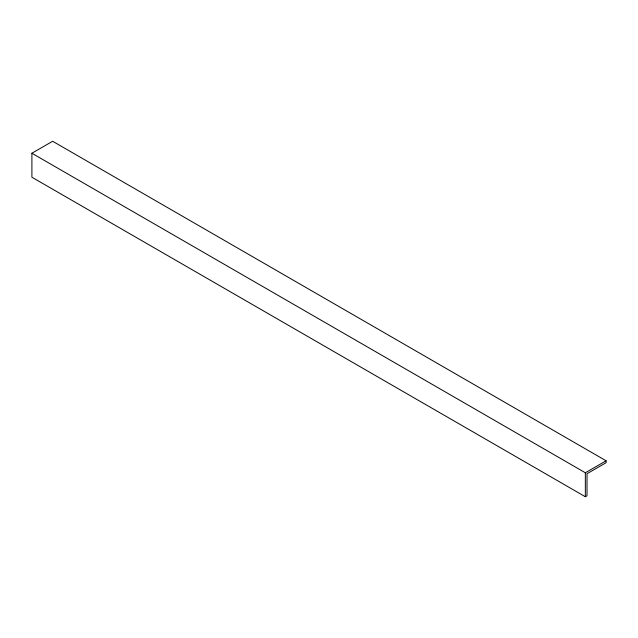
<?xml version="1.0" encoding="UTF-8"?>
<svg xmlns="http://www.w3.org/2000/svg" width="638" height="638" viewBox="0 0 638 638"><rect width="100%" height="100%" fill="white"/><g stroke="black" fill="none" stroke-linecap="round" stroke-linejoin="round"><path stroke-width="0.96" d="M31.9 153.248L52.651 141.261L606.1 460.788L606.1 462.71L587.008 473.731L587.008 495.782L585.349 496.739L31.9 177.212L31.9 153.248L585.349 472.774L606.1 460.788M585.349 472.774L585.349 496.739"/></g></svg>
